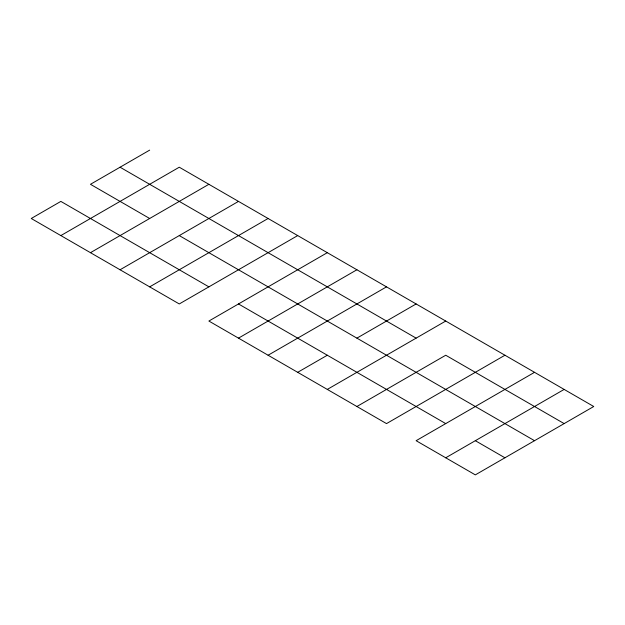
<?xml version="1.0" encoding="UTF-8"?>
<svg xmlns="http://www.w3.org/2000/svg" width="625" height="625" viewBox="0 0 625 625"><rect width="100%" height="100%" fill="white"/><g stroke="black" fill="none" stroke-linecap="round" stroke-linejoin="round"><path stroke-width="0.94" d="M149.672 150.125L90.461 184.305L149.672 218.492M60.852 235.586L179.273 167.211L593.75 406.508L475.328 474.875L416.117 440.695L534.539 372.32M90.461 252.68L208.883 184.305M120.062 269.766L238.484 201.398M149.672 286.859L268.094 218.492M297.695 235.586L179.273 303.953L31.25 218.492L60.852 201.398L208.883 286.859M327.305 252.68L208.883 321.047L386.516 423.602L504.938 355.234M238.484 338.141L356.906 269.766M268.094 355.234L386.516 286.859M297.695 372.32L327.305 355.234M356.906 338.141L416.117 303.953M327.305 389.414L445.727 321.047M356.906 406.508L445.727 355.234L564.148 423.602M445.727 457.789L564.148 389.414M120.062 167.211L416.117 338.141M179.273 235.586L534.539 440.695M238.484 303.953L445.727 423.602M475.328 440.695L504.938 457.789"/></g></svg>
